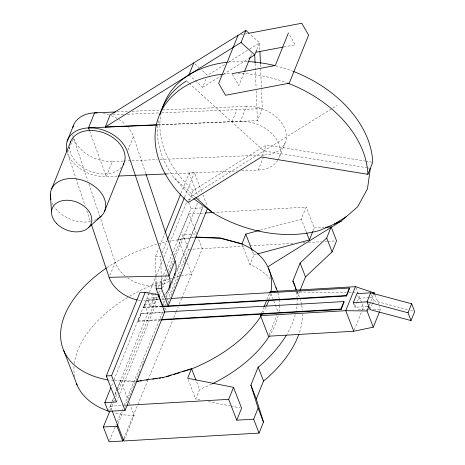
<?xml version="1.0" encoding="UTF-8"?>
<svg xmlns="http://www.w3.org/2000/svg" width="465" height="465" viewBox="0 0 465 465"><rect width="100%" height="100%" fill="white"/><g stroke="black" fill="none" stroke-linecap="round" stroke-linejoin="round"><path stroke-width="0.35" stroke-dasharray="2.33 1.74" d="M72.959 139.198L67.431 152.909L75.714 177.653M123.184 161.076L112.327 161.541L106.276 176.561A32.184 22.849 22 0 1 67.634 153.508M127.875 150.236L133.403 136.524A32.184 22.849 22 0 0 128.224 127.52M109.885 275.356L115.151 262.295L99.958 216.934M195.259 80.625L202.641 87.304L206.14 78.626M155.926 276.64L155.502 256.488L158.757 248.42M159.838 245.735L164.988 232.959M180.972 193.301L189.104 173.137L194.387 172.829L201.897 192.196M162.14 252.821L167.29 240.05M184.634 197.026L194.387 172.829M111.588 385.828L112.949 382.457M114.03 379.76L144.452 304.296L156.071 303.622L152.706 294.938L145.603 293.636M160.675 320.007L138.215 321.315L138.047 320.879L141.069 313.369L163.529 312.062M161.774 306.743L143.662 307.795L143.493 307.365L146.522 299.855L158.838 299.135M138.215 321.315L141.238 313.805L141.069 313.369M143.662 307.795L146.69 300.291L146.522 299.855M189.191 200.491L193.225 190.476L266.329 144.958L364.886 161.035M243.945 72.97L238.847 85.624L232.366 74.359M250.658 56.317L251.734 53.649M108.165 411.351L111.426 403.265M111.699 402.591L113.6 397.877M114.954 394.506L116.587 390.466M116.855 389.792L147.818 312.98L144.452 304.296M111.896 410.246L110.339 406.236L111.397 403.608M112.454 400.987L113.78 397.703M115.105 394.419L117.221 389.164M117.488 388.507L120.662 380.626L136.222 381.195M256.883 49.528L259.575 42.856L250.089 34.265M116.419 401.993L118.592 396.604M119.679 393.907L156.071 303.622M232.087 121.685L236.929 109.67M162.919 306.232L165.092 300.843M166.179 298.146L169.981 288.713M170.254 288.038L171.881 283.999M172.155 283.325L202.571 207.861L201.793 205.856M157.955 124.905L240.44 121.353L246.491 106.34A32.184 22.849 22 0 1 285.132 129.392A32.184 22.849 22 0 1 264.271 155.008L263.742 156.31M124.335 439.652L134.135 415.35L130.467 405.899M158.187 124.771L257.441 120.627L262.283 108.612L261.51 89.821M261.754 156.304L266.329 144.958M241.573 170.742L258.215 170.027L263.481 156.967M279.535 156.752L285.591 141.732M199.962 399.941L195.724 399.104L199.619 389.449L196.277 380.829M270.438 279.093A110.35 64.705 -21.2 0 0 249.949 264.585L253.844 254.925L252.542 251.565M261.58 312.992L263.736 307.65M266.962 299.64L269.386 293.63M306.272 231.89L301.32 219.12L306.162 207.105L214.179 212.464M269.014 334.87L276.815 315.514M313.172 230.611L314.247 227.943L306.162 207.105M301.622 304.604A128.741 75.493 -21.2 0 0 298.89 295.839L298.234 294.926L299.576 291.59M367.385 306.54L355.091 307.26L357.167 302.111M357.428 301.465L358.724 298.245L356.94 293.636M354.254 329.906L362.061 310.55M362.328 309.882L363.403 307.208L358.521 294.618M369.35 305.168L373.5 294.874M370.064 309.638L372.14 304.488M372.395 303.848L373.697 300.628L371.442 294.81M379.783 311.073L380.562 309.144L379.516 306.441M161.861 306.296L150.265 306.906L146.899 298.228L149.114 292.869M149.393 292.2L156.037 276.129M156.316 275.46L162.686 260.057M163.79 257.378L168.499 245.997M169.882 242.649L187.052 201.13M150.265 306.906L154.973 295.525M155.252 294.856L156.356 292.177M158.298 287.486L162.454 277.442M163.558 274.769L165.773 269.409M166.883 266.73L172.143 254.006M172.422 253.338L190.976 208.471L188.906 203.129M185.965 259.371L178.258 239.498L188.831 213.941L204.763 213.011M110.24 410.229L113.291 402.859M113.57 402.184L114.402 400.173M115.785 396.825L117.447 392.803M118.558 390.123L157.641 295.618M158.751 292.938L160.134 289.585M162.076 284.894L165.401 276.849M165.68 276.181L166.79 273.501M167.9 270.816L173.166 258.081M174.276 255.401L182.867 234.622L196.573 233.901L188.831 213.941M159.326 295.606L161.262 290.916M162.372 288.236L167.08 276.855M168.743 272.839L173.724 260.784M174.834 258.104L197.823 202.525M162.971 303.616L164.633 299.6M165.738 296.92L167.127 293.572M176.816 270.136L202.571 207.861L204.554 207.745M109.595 440.407L116.244 424.324M117.354 421.645L121.51 411.589M121.789 410.921L123.178 407.567M124.283 404.887L163.366 310.382M163.645 309.713L164.476 307.702M165.587 305.023L166.139 303.68M167.528 300.326L188.592 249.391L182.867 234.622M118.127 423.58L123.115 411.513M125.056 406.823L140.575 369.291M141.965 365.938L144.179 360.573M164.97 310.306L166.081 307.627M168.022 302.936L180.769 272.101M183.82 264.73L184.931 262.051M185.204 261.377L186.041 259.371M123.853 438.344L147.69 380.701M147.969 380.033L172.637 320.379M173.747 317.7L175.968 312.341M176.241 311.666L178.182 306.976M179.292 304.296L181.507 298.931M181.786 298.263L202.298 248.665L198.392 238.597M224.642 64.606L207.483 75.289L201.159 69.564M228.321 62.316L249.159 49.342M249.769 48.959L259.575 42.856L259.9 50.801M202.641 87.304L221.026 75.859M223.479 74.33L248.601 58.689M157.716 125.608A110.35 78.329 22 0 0 173.265 176.799L190.807 196.486L332.091 108.508M332.708 108.13L337.003 105.45M260.348 230.163L301.32 219.12M253.844 254.925L256.622 254.175M240.887 34.782L244.427 34.108M245.131 33.974L247.967 33.439M283.929 46.936L295.281 44.791L289.16 34.148M178.258 239.498L195.05 237.045M167.917 241.318L194.463 237.435M181.274 275.751L191.725 274.222L187.011 262.074M314.247 227.943L324.105 227.368M244.16 246.229L190.76 249.275M249.932 245.892L293.235 243.369M302.616 242.823L304.784 242.695M308.394 242.486L321.385 241.73M324.989 241.521L327.157 241.393M327.877 241.352L335.096 240.934M155.502 256.488L160.785 256.18L161.314 281.366M152.706 294.938L154.688 294.822M161.733 298.966L170.428 298.46M146.69 300.291L159.007 299.57M161.901 299.402L164.802 299.233M165.528 299.193L169.87 298.937M143.493 307.365L161.605 306.307M358.724 298.245L368.85 297.658M369.57 297.617L372.459 297.449M141.238 313.805L162.977 312.538M138.047 320.879L161.227 319.531M110.339 406.236L121.882 405.567M122.603 405.526L126.213 405.311M190.511 199.636L187.61 199.793L188.645 202.461M190.976 208.471L202.571 207.861M188.592 249.391L190.034 249.316M146.899 298.228L157.769 297.652M116.982 111.908L128.561 111.408M132.176 111.257L161.843 109.978M162.564 109.949L246.491 106.34M123.905 161.047L157.187 159.611M160.082 159.489L264.271 155.008M117.128 176.096L106.276 176.561L89.733 131.27M167.051 173.945L237.231 170.928M113.036 114.843L123.905 114.39M127.526 114.239L160.855 112.844M161.582 112.815L262.283 108.612M358.207 309.806L369.024 309.487M373.349 309.359L380.562 309.144M295.49 291.95L346.088 292.584M348.977 292.625L358.375 292.741M113.855 380.661L111.78 380.585A110.35 64.705 -21.2 0 1 109.525 380.236M114.547 380.69L135.629 381.463M134.135 415.35L125.137 415.018A110.35 64.705 -21.2 0 1 114.146 412.815M365.6 161.152L372.023 162.198M367.46 167.859L263.905 150.968L189.203 83.34M368.175 167.975L370.32 168.324M208.43 401.615L230.309 405.939M231.012 406.073L240.184 407.886M373.697 300.628L407.724 309.707M410.502 310.446L413.28 311.19M190.807 196.486L193.091 198.166M194.835 63.839L199.049 67.658M188.935 74.9L194.736 80.149M187.052 81.392L188.662 82.851M174.782 178.502L195.236 197.015M375.063 294.967L378.469 303.744M355.952 287.992L358.265 293.956M354.33 305.284L355.091 307.26M297.35 291.869L298.89 295.839M296.949 291.619L298.234 294.926M270.961 293.618L273.536 300.245M273.792 300.907L277.901 311.509M241.98 244.038L249.949 264.585M202.932 194.864L207.338 206.216M189.104 173.137L197.648 195.172M198.689 197.846L199.206 199.177M188.168 379.614L195.724 399.104M120.662 380.626L128.108 399.824M129.154 402.521L130.206 405.224M133.403 136.524L145.83 173.637M73.482 137.896L87.984 181.193M88.908 183.942L99.725 216.248M75.946 178.345L85.153 205.832M86.763 210.645L90.681 222.328M260.47 64.53L261.481 89.1M255.087 63.542L256.099 88.106M256.221 91.001L257.441 120.627M155.944 277.355L156.031 281.674M277.89 292.77A110.35 64.705 -21.2 0 1 279.238 299.059M279.326 299.774A110.35 64.705 -21.2 0 1 279.581 304.871M279.564 305.604A110.35 64.705 -21.2 0 1 279.006 311.62M278.186 315.741A110.35 64.705 -21.2 0 1 269.549 335.666M211.47 384.2A110.35 64.705 -21.2 0 1 199.619 389.449M270.531 293.816A110.35 64.705 -21.2 0 1 269.043 299.355M265.939 307.156A110.35 64.705 -21.2 0 1 263.05 312.672M106.898 267.735A110.35 64.705 -21.2 0 1 167.237 241.48M301.762 305.307A128.741 75.493 -21.2 0 1 302.413 310.318M302.552 313.968A128.741 75.493 -21.2 0 1 299.111 333.446M296.496 292.125A128.741 75.493 -21.2 0 1 297.112 297.885M297.141 298.611A128.741 75.493 -21.2 0 1 296.042 311.108M295.223 314.619A128.741 75.493 -21.2 0 1 286.969 334.114M74.627 376.9A110.35 64.705 -21.2 0 1 74.063 366.246M74.33 363.566A110.35 64.705 -21.2 0 1 128.288 297.059M129.485 296.35A110.35 64.705 -21.2 0 1 155.24 283.853M155.909 283.592A110.35 64.705 -21.2 0 1 168.871 279.087M169.562 278.878A110.35 64.705 -21.2 0 1 172.329 278.064M173.021 277.867A110.35 64.705 -21.2 0 1 179.223 276.239M277.826 160.355A32.184 22.849 22 0 1 258.215 170.027M240.44 121.353A32.184 22.849 22 0 1 272.234 133.937A32.184 22.849 22 0 1 278.175 159.78M112.327 161.541A32.184 22.849 22 0 1 73.691 138.489M73.261 137.192A32.184 22.849 22 0 1 72.505 133.536M103.317 113.501A32.184 22.849 22 0 1 109.385 115.064M111.356 115.768A32.184 22.849 22 0 1 117.07 118.447M118.854 119.499A32.184 22.849 22 0 1 125.306 124.434M121.563 167.045A28.737 20.396 22 0 1 90.535 171.451A28.737 20.396 22 0 1 69.669 147.359M96.551 219.439A28.737 20.396 22 0 1 92.686 220.939M90.582 221.456A28.737 20.396 22 0 1 54.364 206.948M53.306 205.309A28.737 20.396 22 0 1 51.743 202.182M165.552 293.874A32.184 22.849 22 0 1 164.035 295.31M163.488 295.763A32.184 22.849 22 0 1 161.099 297.385M158.054 298.873A32.184 22.849 22 0 1 143.232 300.867M140.523 300.559A32.184 22.849 22 0 1 137.832 300.07M168.969 281.174A32.184 22.849 22 0 1 162.116 284.568M160.739 284.964A32.184 22.849 22 0 1 127.41 277.797M125.242 276.14A32.184 22.849 22 0 1 115.151 262.295M193.225 190.476A110.35 78.329 22 0 1 161.105 113.193M228.548 62.06A110.35 78.329 22 0 1 247.973 61.583M275.815 65.838A110.35 78.329 22 0 1 292.95 71.261M222.985 74.156A110.35 78.329 22 0 1 231.012 73.54M238.074 73.435A110.35 78.329 22 0 1 286.097 82.526M158.059 122.737A110.35 78.329 22 0 1 158.408 120.604"/><path stroke-width="0.7" d="M370.32 168.324L367.478 188.883L357.579 206.861L341.298 221.026L268.195 266.544M67.181 141.168L73.418 125.62M51.656 188.866L71.029 140.808A28.737 20.396 22 0 1 106.828 134.089A28.737 20.396 22 0 1 123.132 164.831M89.489 130.595L88.501 127.892L94.552 112.873L115.535 111.972M157.461 124.8L105.299 126.98L110.141 114.96L245.869 30.446L249.031 33.311M104.375 211.709L123.748 163.645M188.935 74.9L193.777 62.885M238.051 35.317L218.678 83.375L225.519 95.273L289.236 83.206L308.609 35.142L301.768 23.25L248.67 33.306M104.799 402.673L116.419 401.993L106.316 375.952L139.919 292.595L145.202 292.287L157.99 294.63L164.726 311.992L125.068 410.368L108.165 411.351L104.799 402.673L110.775 387.845M105.299 126.98L241.027 42.466L245.869 30.446M165.261 232.291L180.705 193.975M125.068 410.368L111.6 375.644L145.202 292.287M167.563 239.376L184.361 197.701M244.485 71.639L250.391 56.98M256.616 50.197L254.733 54.87L255.058 62.816M146.062 174.323L175.067 260.929L169.01 275.943A32.184 22.849 22 0 1 166.005 293.369M169.08 288.219L175.131 273.199M207.582 208.227L168.202 305.924L161.465 288.562L161.332 282.086M288.44 32.893L275.286 65.536L232.006 73.732M136.931 381.224L164.174 377.237L191.539 368.611L187.645 378.272L233.517 387.333L241.597 408.165L236.755 420.18L253.657 419.198L258.11 408.154L250.891 385.113L258.156 367.088L259.598 366.054A128.741 75.493 -21.2 0 0 286.237 335.346M270.804 292.439A110.35 64.705 -21.2 0 0 241.98 244.038L245.764 234.093L259.65 230.349M379.527 311.719L373.296 327.168L353.72 331.243L268.474 336.207L260.505 315.659L261.045 314.323M264.004 306.981L266.695 300.309M269.654 292.967L270.194 291.631L355.434 286.667L374.279 292.938L374.802 294.293M236.755 420.18L228.675 399.348L233.517 387.333M294.897 286.33L292.845 281.034L300.111 263.016L326.697 237.999L331.15 226.955L325.517 227.286M257.319 253.989L309.405 239.957L312.899 231.279M112.152 410.915L123.806 440.965L259.046 433.089L263.498 422.046L256.279 398.999L263.545 380.98L264.986 379.946A128.741 75.493 -21.2 0 0 298.861 334.149M300.117 290.253L305.499 276.902L332.086 251.891L336.538 240.847L331.15 226.955M222.258 74.237A110.35 78.329 22 0 0 188.383 202.49L261.481 156.972L367.896 174.329L372.738 162.314A110.35 78.329 22 0 0 293.618 71.517M161.396 319.967L341.072 309.504L340.903 309.068L343.931 301.558L164.255 312.021M162.5 306.702L346.518 295.984L346.355 295.548L349.378 288.044L171.155 298.42M341.072 309.504L344.1 301.994L343.931 301.558M346.518 295.984L349.546 288.474L349.378 288.044M355.434 286.667L345.751 310.696L353.72 331.243M354.074 304.622L353.307 302.645L356.94 293.636L370.675 292.834L411.647 303.767L414.67 311.556L411.037 320.571L370.064 309.638L367.042 301.849L370.675 292.834M373.296 327.168L367.013 310.963L368.826 306.458L367.385 306.54M373.761 294.229L374.279 292.938L372.831 292.921M411.037 320.571L408.014 312.776L411.647 303.767M123.574 439.012L122.743 441.023L109.037 441.75L103.311 426.986L109.967 410.897M158.774 296.943L159.326 295.606M122.743 441.023L117.017 426.26L117.848 424.249M88.559 227.565L101.254 216.109M249.217 58.305L254.733 54.87L241.027 42.466M334.416 224.025L346.495 216.504M341.298 221.026L319.74 230.419A110.35 78.329 22 0 1 213.325 213.063L193.661 198.59M166.336 376.882L171.126 375.371M173.864 374.511L180.019 372.57M182.757 371.709L190.284 369.332M256.262 52.179L283.22 47.07M137.041 381.515L138.477 381.306M139.913 381.097L141.343 380.887M146.365 380.149L147.794 379.94M152.816 379.208L154.246 378.998M155.682 378.789L157.118 378.58M159.268 378.266L160.704 378.051M162.134 377.842L163.57 377.632M205.489 212.97L213.458 212.505M156.031 281.674L156.182 288.87L161.465 288.562M162.332 306.266L346.355 295.548M353.307 302.645L367.042 301.849L408.014 312.776M161.227 319.531L340.903 309.068M260.505 315.659L345.751 310.696L367.013 310.963M106.316 375.952L111.6 375.644M126.933 405.271L228.675 399.348M103.311 426.986L117.017 426.26M88.501 127.892L157.234 124.934M118.575 176.032L167.051 173.945M91.367 224.392L109.095 277.314L169.01 275.943L127.346 151.544A32.184 22.849 22 0 0 90.1 127.858A32.184 22.849 22 0 0 67.007 151.503M270.194 291.631L275.251 291.695M195.771 237.069L220.311 237.97L241.87 243.747M195.881 237.359L220.422 238.26L241.98 244.038M195.771 197.503L211.383 211.633M292.845 281.034L293.502 281.947A128.741 75.493 -21.2 0 1 296.089 290.009M326.697 237.999L332.086 251.891M306.534 232.564L309.405 239.957M300.111 263.016L305.499 276.902M295.409 287.649L296.182 289.637M268.474 268.264L276.443 288.806M245.764 234.093L252.28 250.891M258.156 367.088L263.545 380.98M250.891 385.113L256.279 398.999M258.11 408.154L263.498 422.046M253.657 419.198L259.046 433.089M191.539 368.611L196.021 380.167M156.182 288.87L162.919 306.232M63.734 350.587L77.091 385.02M50.33 194.05L51.522 211.517M259.929 51.528L260.435 63.81M269.165 336.276A110.35 64.705 -21.2 0 1 212.116 383.887M275.867 287.533A110.35 64.705 -21.2 0 1 277.454 291.427M268.817 300.053A110.35 64.705 -21.2 0 1 266.503 305.941M262.33 313.898A110.35 64.705 -21.2 0 1 191.65 368.902M108.037 379.981A110.35 64.705 -21.2 0 1 106.299 268.142M108.02 410.95A110.35 64.705 -21.2 0 1 76.562 383.724M72.842 127.532A32.184 22.849 22 0 1 97.249 112.856M70.314 142.674A28.737 20.396 22 0 1 70.761 141.412M50.894 199.654A28.737 20.396 22 0 1 86.17 181.583A28.737 20.396 22 0 1 97.208 219.091M175.067 260.929A32.184 22.849 22 0 1 174.329 275.018M137.158 299.919A32.184 22.849 22 0 1 109.095 277.314M162.134 109.054A110.35 78.329 22 0 1 227.1 62.223M247.973 61.583A110.35 78.329 22 0 1 274.42 65.489M287.434 83.026A110.35 78.329 22 0 1 367.896 174.329M159.908 114.39A110.35 78.329 22 0 1 186.517 80.904M56.666 223.566A20.902 14.839 22 0 0 90.832 224.363A20.902 14.839 22 0 0 67.477 200.241A20.902 14.839 22 0 0 56.666 223.566"/></g></svg>
